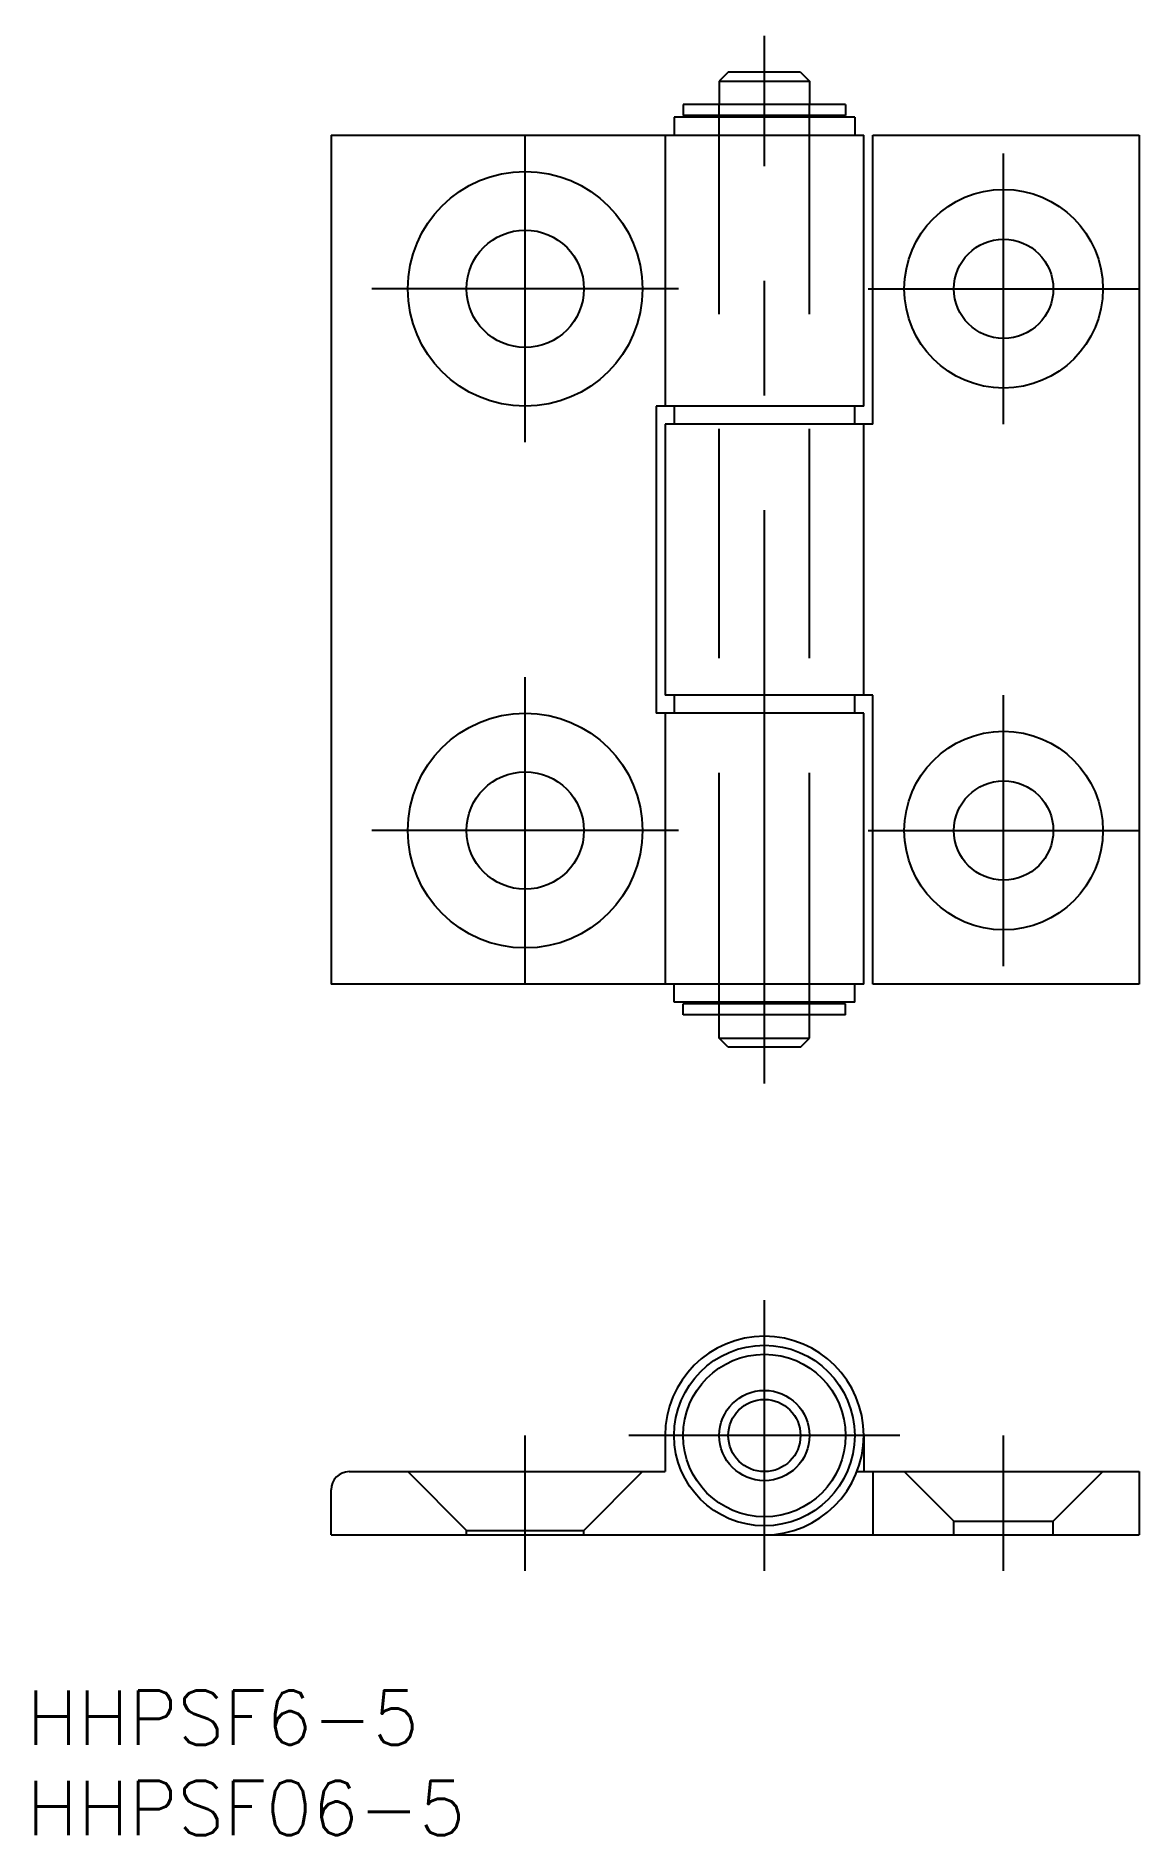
# Model space of a CAD drawing. Extents: x -40.3 to 20.8, y -22.1 to 77.5.
import ezdxf

# ---------------------------------------------------------------- set-up
doc = ezdxf.new("R2010")
doc.units = 0
doc.linetypes.add('CENTER', pattern=[50.8, 31.75, -6.35, 6.35, -6.35])
doc.linetypes.add('DASHED', pattern=[19.05, 12.7, -6.35])
doc.layers.get('0').update_dxf_attribs({"linetype": 'CONTINUOUS'})
doc.layers.add('CENTER', color=1, linetype='CENTER')
doc.styles.get("Standard").update_dxf_attribs({"font": 'txt.shx', "height": 3, "bigfont": 'bigfont.shx'})

msp = doc.modelspace()

# ---------------------------------------------------------------- linework, layer by layer
at = {"color": 7, "linetype": 'CONTINUOUS'}
for p, q in [((-2, 75.5), (-2.5, 75)), ((-2.5, 75), (-2.5, 73.7)), ((-2.5, 75), (2.5, 75)), ((2, 75.5), (-2, 75.5)), ((2, 75.5), (2.5, 75)), ((2.5, 75), (2.5, 73.7)), ((5, 73), (-5, 73)), ((-5, 73), (-5, 72)), ((4.5, 73.7), (-4.5, 73.7)), ((-4.5, 73.7), (-4.5, 73.1)), ((4.5, 73.1), (-4.5, 73.1)), ((-2.5, 73), (-2.5, 73.1)), ((2.5, 73), (2.5, 73.1)), ((4.5, 73.7), (4.5, 73.1)), ((5, 73), (5, 72)), ((-24, 72), (-24, 25)), ((-24, 72), (5.5, 72)), ((-5.5, 72), (-5.5, 57)), ((5.5, 57), (5.5, 72)), ((6, 56), (6, 72)), ((6, 72), (20.75, 72)), ((20.75, 72), (20.75, 25)), ((-6, 57), (-6, 40)), ((5.5, 57), (-6, 57)), ((-5, 57), (-5, 56)), ((5, 56), (5, 57)), ((6, 56), (-5.5, 56)), ((-5.5, 56), (-5.5, 41)), ((5.5, 41), (5.5, 56)), ((6, 41), (-5.5, 41)), ((-5, 41), (-5, 40)), ((5, 40), (5, 41)), ((6, 25), (6, 41)), ((5.5, 40), (-6, 40)), ((-5.5, 40), (-5.5, 25)), ((5.5, 25), (5.5, 40)), ((5.5, 25), (-24, 25)), ((-5, 24), (-5, 25)), ((5, 24), (5, 25)), ((20.75, 25), (6, 25)), ((5, 24), (-5, 24)), ((-2.5, 23.9), (-2.5, 24)), ((2.5, 23.9), (2.5, 24)), ((4.5, 23.9), (-4.5, 23.9)), ((-4.5, 23.3), (-4.5, 23.9)), ((4.5, 23.3), (-4.5, 23.3)), ((-2.5, 22), (-2.5, 23.3)), ((2.5, 22), (2.5, 23.3)), ((4.5, 23.3), (4.5, 23.9)), ((-2.5, 22), (2.5, 22)), ((-2, 21.5), (-2.5, 22)), ((2, 21.5), (2.5, 22)), ((2, 21.5), (-2, 21.5)), ((-5.5, 0), (-5.5, -2)), ((5.5, 0), (5.5, -2)), ((-23, -2), (-5.5, -2)), ((5.123, -2), (20.75, -2)), ((6, -2), (6, -5.5)), ((20.75, -2), (20.75, -5.5)), ((-24, -5.5), (-24, -3)), ((-24, -5.5), (20.75, -5.5))]:
    msp.add_line(p, q, dxfattribs=at)
at = {"color": 3, "linetype": 'DASHED'}
for p, q in [((-2.5, 73.1), (-2.5, 73.7)), ((-2.5, 24), (-2.5, 73)), ((2.5, 73.1), (2.5, 73.7)), ((2.5, 24), (2.5, 73)), ((-2.5, 23.3), (-2.5, 23.9)), ((2.5, 23.3), (2.5, 23.9)), ((-19.75, -2), (-16.5, -5.25)), ((-6.75, -2), (-10, -5.25)), ((7.75, -2), (10.5, -4.75)), ((18.75, -2), (16, -4.75)), ((10.5, -4.75), (16, -4.75)), ((10.5, -5.5), (10.5, -4.75)), ((16, -5.5), (16, -4.75)), ((-16.5, -5.25), (-10, -5.25)), ((-16.5, -5.5), (-16.5, -5.25)), ((-10, -5.5), (-10, -5.25))]:
    msp.add_line(p, q, dxfattribs=at)
at = {"color": 7, "linetype": 'CONTINUOUS'}
for centre, radius in [((-13.25, 63.5), 6.5), ((13.25, 63.5), 5.5), ((-13.25, 63.5), 3.25), ((13.25, 63.5), 2.75), ((-13.25, 33.5), 6.5), ((13.25, 33.5), 5.5), ((-13.25, 33.5), 3.25), ((13.25, 33.5), 2.75), ((0, 0), 5), ((0, 0), 4.5), ((0, 0), 2.5), ((0, 0), 2)]:
    msp.add_circle(centre, radius, dxfattribs=at)
for centre, radius, start in [((0, 0), 5.5, 270), ((-23, -3), 1, 90)]:
    msp.add_arc(centre, radius, start, 180, dxfattribs=at)
at = {"layer": 'CENTER', "color": 1, "linetype": 'CENTER'}
for p, q in [((0, 19.5), (0, 77.5)), ((-13.25, 55), (-13.25, 72)), ((13.25, 56), (13.25, 71)), ((-4.75, 63.5), (-21.75, 63.5)), ((5.75, 63.5), (20.75, 63.5)), ((-13.25, 25), (-13.25, 42)), ((13.25, 26), (13.25, 41)), ((-4.75, 33.5), (-21.75, 33.5)), ((5.75, 33.5), (20.75, 33.5)), ((0, -7.5), (0, 7.5)), ((-13.25, -7.5), (-13.25, 0)), ((7.5, 0), (-7.5, 0)), ((13.25, -7.5), (13.25, 0))]:
    msp.add_line(p, q, dxfattribs=at)

# ---------------------------------------------------------------- texts
at = {"color": 7, "linetype": 'CONTINUOUS'}
for s, p in [('HHPSF6-5', (-40.861, -17.121)), ('HHPSF06-5', (-40.861, -22.121))]:
    msp.add_text(s, height=3, dxfattribs=at).set_placement(p)

doc.saveas('drawing.dxf')
